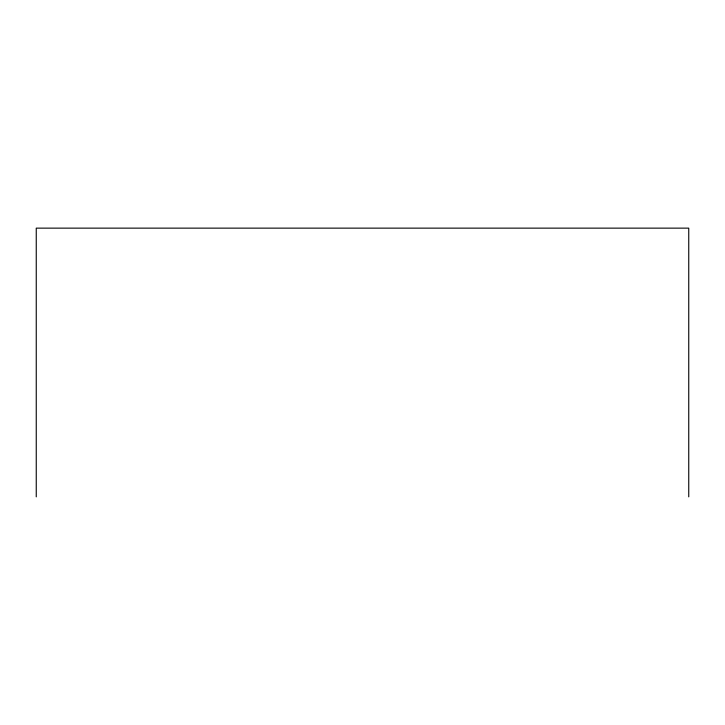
<?xml version="1.0" encoding="UTF-8"?>
<svg xmlns="http://www.w3.org/2000/svg" width="725" height="725" viewBox="0 0 725 725"><rect width="100%" height="100%" fill="white"/><g stroke="black" fill="none" stroke-linecap="round" stroke-linejoin="round"><path stroke-width="1.09" d="M688.75 496.861L688.75 228.139L36.25 228.139L36.25 496.861"/></g></svg>
